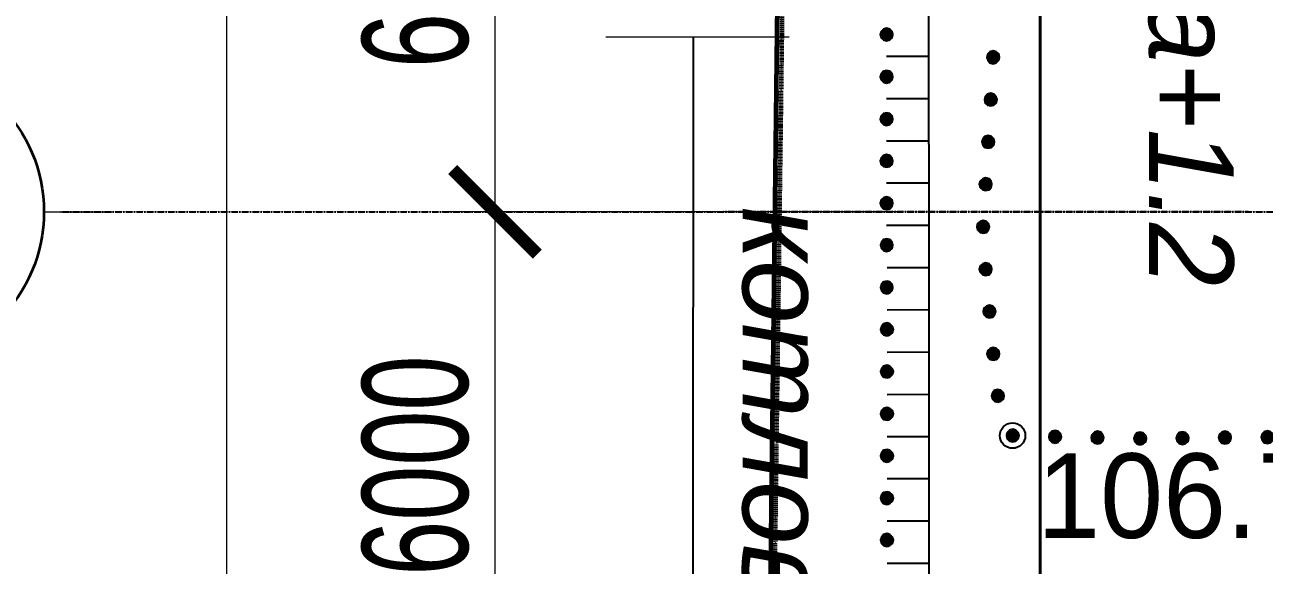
# Model space of a CAD drawing. Header units: millimetres. Extents: x 172667 to 1873135, y -274708 to 168495.
# Drawn here: x 1760718 to 1775356, y 41092 to 47480 of the extents above; entities that cross this region are included whole.
import ezdxf
from ezdxf.enums import TextEntityAlignment as Align

# ---------------------------------------------------------------- set-up
doc = ezdxf.new("R2010")
doc.units = ezdxf.units.MM
doc.linetypes.add('линия_сгиба', pattern=[1.25, 0.5, -0.25, 0, -0.25, 0, -0.25])
doc.linetypes.add('осевая', pattern=[2, 1.25, -0.25, 0.25, -0.25])
for name, color, linetype, lineweight in [('0004-Осевая', 4, 'осевая', 25), ('0008-Размеры и выноски', 4, 'Continuous', 25), ('011 ОП.ЗОНА.КРАН', 1, '02.Опасная зона кран', 40), ('012 ОП.ЗОНА.ЗДАНИЕ', 171, '01.Опасная зона здание', 40), ('017 ОТВОД', 7, '13.Граница отвода', 70)]:
    doc.layers.add(name, color=color, linetype=linetype, lineweight=lineweight)
doc.layers.add('_ТОПО', color=253, linetype='Continuous')
doc.layers.add('SC007', color=7, linetype='Continuous')
doc.styles.add('1', font='', dxfattribs={"height": 0.000909972})
doc.styles.add('F2', font='', dxfattribs={"height": 0.000909972})
doc.styles.add('размеры', font='', dxfattribs={"width": 0.7})
doc.styles.add('РНХП-Стандарт', font='arial.ttf')
doc.styles.get('1').set_extended_font_data('D431', italic=True)
doc.styles.get('F2').set_extended_font_data('D431')
doc.styles.get('размеры').set_extended_font_data('T-FLEX Type A')
doc.linetypes.add('01.Опасная зона здание', pattern='A,1,-2,10,-0.05,[1,линии ППР.shx,S=0.2,R=180,X=0,Y=-1],-0.05,10,-2', length=25.1)
doc.linetypes.add('02.Опасная зона кран', pattern='A,1,-2,10,-0.05,[3,линии ППР.shx,S=0.2,R=180,X=0,Y=-1],-0.05,10,-2', length=25.1)
doc.linetypes.add('13.Граница отвода', pattern='A,20,[14,SHAPES,S=0.01,R=0,X=0,Y=0],-2.5', length=22.5)
doc.dimstyles.new('SPDS 500', dxfattribs={"dimscale": 500, "dimtxt": 2.5, "dimasz": 2, "dimexe": 1.25, "dimexo": 0, "dimtad": 1, "dimdec": 0, "dimtxsty": 'размеры', "dimblk": 'ARCHTICK', "dimcen": 2.5, "dimdle": 2, "dimclrd": 256, "dimclre": 256, "dimclrt": 1, "dimaunit": 1, "dimadec": 0, "dimazin": 2, "dimtfac": 0.75, "dimtdec": 0, "dimtix": 1, "dimtmove": 1, "dimatfit": 3, "dimfxl": 1.25, "dimtolj": 1, "dimlwd": 20, "dimlwe": 20, "dimarcsym": 0})

# ---------------------------------------------------------------- blocks, each defined once
blk = doc.blocks.new('SYMBOL2060001')
at = {"layer": 'SC007'}
blk.add_circle((0, 0), 0.15, dxfattribs=at)
blk = doc.blocks.new('*U137')
at = {"color": 0, "linetype": 'Continuous', "lineweight": 18}
blk.add_line((-2, 0), (0, 0), dxfattribs=at)
at = {"color": 0, "linetype": 'Continuous', "lineweight": 35}
blk.add_circle((-6.5, 0), 4.5, dxfattribs=at)
at = {"color": 0, "linetype": 'Continuous', "lineweight": 35, "style": 'РНХП-Стандарт', "flags": 8}
blk.add_attdef('N', text='', height=3.5, dxfattribs=at).set_placement((-6.5, 0), align=Align.MIDDLE_CENTER)
blk = doc.blocks.new('_ArchTick')
at = {"color": 0, "linetype": 'ByBlock', "const_width": 0.15}
blk.add_lwpolyline([(-0.5, -0.5), (0.5, 0.5)], dxfattribs=at)
blk = doc.blocks.new('*D250')
at = {"linetype": 'Continuous', "lineweight": 20, "transparency": 16777216}
for p, q in [((1766272, 38269), (1766272, 46269)), ((1771093, 45269), (1765647, 45269)), ((1770885, 39269), (1765647, 39269))]:
    blk.add_line(p, q, dxfattribs=at)
at = {"layer": 'Defpoints', "color": 0, "transparency": 16777216}
for p in [(1766272, 45269), (1771093, 45269), (1770885, 39269)]:
    blk.add_point(p, dxfattribs=at)
at = {"lineweight": 20, "transparency": 16777216, "xscale": 1000, "yscale": 1000, "zscale": 1000}
for p, rotation in [((1766272, 45269), 90), ((1766272, 39269), 270)]:
    blk.add_blockref('_ArchTick', p, dxfattribs=dict(at, rotation=rotation))
at = {"color": 1, "transparency": 16777216, "insert": (1765335, 42269), "char_height": 1250, "attachment_point": 5, "rotation": 90, "style": 'размеры'}
blk.add_mtext('\\A1;6000', dxfattribs=at)
blk = doc.blocks.new('*D251')
at = {"linetype": 'Continuous', "lineweight": 20, "transparency": 16777216}
for p, q in [((1766272, 44269), (1766272, 52269)), ((1770968, 51269), (1765647, 51269)), ((1771093, 45269), (1765647, 45269))]:
    blk.add_line(p, q, dxfattribs=at)
at = {"layer": 'Defpoints', "color": 0, "transparency": 16777216}
for p in [(1766272, 51269), (1770968, 51269), (1771093, 45269)]:
    blk.add_point(p, dxfattribs=at)
at = {"lineweight": 20, "transparency": 16777216, "xscale": 1000, "yscale": 1000, "zscale": 1000}
for p, rotation in [((1766272, 51269), 90), ((1766272, 45269), 270)]:
    blk.add_blockref('_ArchTick', p, dxfattribs=dict(at, rotation=rotation))
at = {"color": 1, "transparency": 16777216, "insert": (1765335, 48269), "char_height": 1250, "attachment_point": 5, "rotation": 90, "style": 'размеры'}
blk.add_mtext('\\A1;6000', dxfattribs=at)
blk = doc.blocks.new('*D254')
at = {"linetype": 'Continuous', "lineweight": 20, "transparency": 16777216}
for p, q in [((1763105, 14269), (1763105, 64269)), ((1769363, 63269), (1762480, 63269)), ((1769363, 15269), (1762480, 15269))]:
    blk.add_line(p, q, dxfattribs=at)
at = {"layer": 'Defpoints', "color": 0, "transparency": 16777216}
for p in [(1763105, 63269), (1769363, 63269), (1769363, 15269)]:
    blk.add_point(p, dxfattribs=at)
at = {"lineweight": 20, "transparency": 16777216, "xscale": 1000, "yscale": 1000, "zscale": 1000}
for p, rotation in [((1763105, 63269), 90), ((1763105, 15269), 270)]:
    blk.add_blockref('_ArchTick', p, dxfattribs=dict(at, rotation=rotation))
at = {"color": 1, "transparency": 16777216, "insert": (1762167, 39269), "char_height": 1250, "attachment_point": 5, "rotation": 90, "style": 'размеры'}
blk.add_mtext('\\A1;48000', dxfattribs=at)

msp = doc.modelspace()

# ---------------------------------------------------------------- hatches: boundary and pattern name
at = {"layer": '_ТОПО', "linetype": 'ByBlock', "lineweight": -2}
for points in [[(1770896.2, 47290.1), (1770936.2, 47300.1), (1770961.2, 47325.1), (1770971.2, 47365.1), (1770961.2, 47400.1), (1770936.2, 47430.1), (1770896.2, 47440.1), (1770861.2, 47430.1), (1770831.2, 47400.1), (1770821.2, 47365.1), (1770831.2, 47325.1), (1770861.2, 47300.1)], [(1772156.2, 47020.1), (1772191.2, 47030.1), (1772221.2, 47060.1), (1772231.2, 47095.1), (1772221.2, 47135.1), (1772191.2, 47160.1), (1772156.2, 47170.1), (1772116.2, 47160.1), (1772091.2, 47135.1), (1772081.2, 47095.1), (1772091.2, 47060.1), (1772116.2, 47030.1)], [(1770896.2, 46790.1), (1770936.2, 46800.1), (1770961.2, 46830.1), (1770971.2, 46865.1), (1770961.2, 46900.1), (1770936.2, 46930.1), (1770896.2, 46940.1), (1770861.2, 46930.1), (1770831.2, 46900.1), (1770821.2, 46865.1), (1770831.2, 46830.1), (1770861.2, 46800.1)], [(1772126.2, 46520.1), (1772161.2, 46530.1), (1772191.2, 46555.1), (1772201.2, 46595.1), (1772191.2, 46630.1), (1772161.2, 46660.1), (1772126.2, 46670.1), (1772086.2, 46660.1), (1772061.2, 46630.1), (1772051.2, 46595.1), (1772061.2, 46555.1), (1772086.2, 46530.1)], [(1770896.2, 46290.1), (1770936.2, 46300.1), (1770961.2, 46330.1), (1770971.2, 46365.1), (1770961.2, 46405.1), (1770936.2, 46430.1), (1770896.2, 46440.1), (1770861.2, 46430.1), (1770831.2, 46405.1), (1770821.2, 46365.1), (1770831.2, 46330.1), (1770861.2, 46300.1)], [(1772096.2, 46020.1), (1772136.2, 46030.1), (1772161.2, 46055.1), (1772171.2, 46095.1), (1772161.2, 46130.1), (1772136.2, 46160.1), (1772096.2, 46170.1), (1772056.2, 46160.1), (1772031.2, 46130.1), (1772021.2, 46095.1), (1772031.2, 46055.1), (1772056.2, 46030.1)], [(1770896.2, 45795.1), (1770936.2, 45805.1), (1770961.2, 45830.1), (1770971.2, 45870.1), (1770961.2, 45905.1), (1770936.2, 45935.1), (1770896.2, 45945.1), (1770861.2, 45935.1), (1770831.2, 45905.1), (1770821.2, 45870.1), (1770831.2, 45830.1), (1770861.2, 45805.1)], [(1772066.2, 45520.1), (1772106.2, 45530.1), (1772131.2, 45555.1), (1772141.2, 45595.1), (1772131.2, 45630.1), (1772106.2, 45660.1), (1772066.2, 45670.1), (1772031.2, 45660.1), (1772001.2, 45630.1), (1771991.2, 45595.1), (1772001.2, 45555.1), (1772031.2, 45530.1)], [(1770896.2, 45295.1), (1770936.2, 45305.1), (1770961.2, 45335.1), (1770971.2, 45370.1), (1770961.2, 45410.1), (1770936.2, 45435.1), (1770896.2, 45445.1), (1770861.2, 45435.1), (1770831.2, 45410.1), (1770821.2, 45370.1), (1770831.2, 45335.1), (1770861.2, 45305.1)], [(1772036.2, 45015.1), (1772076.2, 45025.1), (1772101.2, 45055.1), (1772111.2, 45090.1), (1772101.2, 45130.1), (1772076.2, 45155.1), (1772036.2, 45165.1), (1772001.2, 45155.1), (1771971.2, 45130.1), (1771961.2, 45090.1), (1771971.2, 45055.1), (1772001.2, 45025.1)], [(1770896.2, 44800.1), (1770936.2, 44810.1), (1770961.2, 44835.1), (1770971.2, 44875.1), (1770961.2, 44910.1), (1770936.2, 44940.1), (1770896.2, 44950.1), (1770861.2, 44940.1), (1770836.2, 44910.1), (1770826.2, 44875.1), (1770836.2, 44835.1), (1770861.2, 44810.1)], [(1772066.2, 44515.1), (1772106.2, 44525.1), (1772131.2, 44555.1), (1772141.2, 44590.1), (1772131.2, 44630.1), (1772106.2, 44655.1), (1772066.2, 44665.1), (1772031.2, 44655.1), (1772001.2, 44630.1), (1771991.2, 44590.1), (1772001.2, 44555.1), (1772031.2, 44525.1)], [(1770901.2, 44300.1), (1770936.2, 44310.1), (1770961.2, 44340.1), (1770971.2, 44375.1), (1770961.2, 44415.1), (1770936.2, 44440.1), (1770901.2, 44450.1), (1770861.2, 44440.1), (1770836.2, 44415.1), (1770826.2, 44375.1), (1770836.2, 44340.1), (1770861.2, 44310.1)], [(1772111.2, 44015.1), (1772151.2, 44025.1), (1772176.2, 44055.1), (1772186.2, 44090.1), (1772176.2, 44130.1), (1772151.2, 44155.1), (1772111.2, 44165.1), (1772076.2, 44155.1), (1772046.2, 44130.1), (1772036.2, 44090.1), (1772046.2, 44055.1), (1772076.2, 44025.1)], [(1770901.2, 43805.1), (1770936.2, 43815.1), (1770966.2, 43840.1), (1770976.2, 43880.1), (1770966.2, 43915.1), (1770936.2, 43945.1), (1770901.2, 43955.1), (1770861.2, 43945.1), (1770836.2, 43915.1), (1770826.2, 43880.1), (1770836.2, 43840.1), (1770861.2, 43815.1)], [(1772156.2, 43515.1), (1772196.2, 43525.1), (1772221.2, 43555.1), (1772231.2, 43590.1), (1772221.2, 43630.1), (1772196.2, 43655.1), (1772156.2, 43665.1), (1772121.2, 43655.1), (1772091.2, 43630.1), (1772081.2, 43590.1), (1772091.2, 43555.1), (1772121.2, 43525.1)], [(1770901.2, 43305.1), (1770936.2, 43315.1), (1770966.2, 43345.1), (1770976.2, 43380.1), (1770966.2, 43415.1), (1770936.2, 43445.1), (1770901.2, 43455.1), (1770861.2, 43445.1), (1770836.2, 43415.1), (1770826.2, 43380.1), (1770836.2, 43345.1), (1770861.2, 43315.1)], [(1772211.2, 43020.1), (1772246.2, 43030.1), (1772276.2, 43055.1), (1772286.2, 43095.1), (1772276.2, 43130.1), (1772246.2, 43160.1), (1772211.2, 43170.1), (1772171.2, 43160.1), (1772146.2, 43130.1), (1772136.2, 43095.1), (1772146.2, 43055.1), (1772171.2, 43030.1)], [(1770901.2, 42805.1), (1770936.2, 42815.1), (1770966.2, 42845.1), (1770976.2, 42880.1), (1770966.2, 42920.1), (1770936.2, 42945.1), (1770901.2, 42955.1), (1770861.2, 42945.1), (1770836.2, 42920.1), (1770826.2, 42880.1), (1770836.2, 42845.1), (1770861.2, 42815.1)], [(1772386.2, 42550.1), (1772421.2, 42560.1), (1772451.2, 42585.1), (1772461.2, 42625.1), (1772451.2, 42660.1), (1772421.2, 42690.1), (1772386.2, 42700.1), (1772346.2, 42690.1), (1772321.2, 42660.1), (1772311.2, 42625.1), (1772321.2, 42585.1), (1772346.2, 42560.1)], [(1772886.2, 42535.1), (1772921.2, 42545.1), (1772951.2, 42575.1), (1772961.2, 42610.1), (1772951.2, 42650.1), (1772921.2, 42675.1), (1772886.2, 42685.1), (1772846.2, 42675.1), (1772821.2, 42650.1), (1772811.2, 42610.1), (1772821.2, 42575.1), (1772846.2, 42545.1)], [(1773386.2, 42525.1), (1773426.2, 42535.1), (1773451.2, 42560.1), (1773461.2, 42600.1), (1773451.2, 42635.1), (1773426.2, 42665.1), (1773386.2, 42675.1), (1773351.2, 42665.1), (1773321.2, 42635.1), (1773311.2, 42600.1), (1773321.2, 42560.1), (1773351.2, 42535.1)], [(1773891.2, 42515.1), (1773926.2, 42525.1), (1773956.2, 42550.1), (1773966.2, 42590.1), (1773956.2, 42625.1), (1773926.2, 42655.1), (1773891.2, 42665.1), (1773851.2, 42655.1), (1773826.2, 42625.1), (1773816.2, 42590.1), (1773826.2, 42550.1), (1773851.2, 42525.1)], [(1774391.2, 42520.1), (1774426.2, 42530.1), (1774456.2, 42555.1), (1774466.2, 42595.1), (1774456.2, 42630.1), (1774426.2, 42660.1), (1774391.2, 42670.1), (1774351.2, 42660.1), (1774326.2, 42630.1), (1774316.2, 42595.1), (1774326.2, 42555.1), (1774351.2, 42530.1)], [(1774891.2, 42525.1), (1774931.2, 42535.1), (1774956.2, 42565.1), (1774966.2, 42600.1), (1774956.2, 42640.1), (1774931.2, 42665.1), (1774891.2, 42675.1), (1774856.2, 42665.1), (1774826.2, 42640.1), (1774816.2, 42600.1), (1774826.2, 42565.1), (1774856.2, 42535.1)], [(1775396.2, 42530.1), (1775431.2, 42540.1), (1775461.2, 42570.1), (1775471.2, 42605.1), (1775461.2, 42645.1), (1775431.2, 42670.1), (1775396.2, 42680.1), (1775356.2, 42670.1), (1775331.2, 42645.1), (1775321.2, 42605.1), (1775331.2, 42570.1), (1775356.2, 42540.1)], [(1770901.2, 42310.1), (1770936.2, 42320.1), (1770966.2, 42345.1), (1770976.2, 42385.1), (1770966.2, 42420.1), (1770936.2, 42450.1), (1770901.2, 42460.1), (1770861.2, 42450.1), (1770836.2, 42420.1), (1770826.2, 42385.1), (1770836.2, 42345.1), (1770861.2, 42320.1)], [(1770901.2, 41810.1), (1770936.2, 41820.1), (1770966.2, 41850.1), (1770976.2, 41885.1), (1770966.2, 41925.1), (1770936.2, 41950.1), (1770901.2, 41960.1), (1770861.2, 41950.1), (1770836.2, 41925.1), (1770826.2, 41885.1), (1770836.2, 41850.1), (1770861.2, 41820.1)], [(1770901.2, 41315.1), (1770936.2, 41325.1), (1770966.2, 41350.1), (1770976.2, 41390.1), (1770966.2, 41425.1), (1770936.2, 41455.1), (1770901.2, 41465.1), (1770861.2, 41455.1), (1770836.2, 41425.1), (1770826.2, 41390.1), (1770836.2, 41350.1), (1770861.2, 41325.1)]]:
    msp.add_hatch(color=8, dxfattribs=at).paths.add_polyline_path(points)

# ---------------------------------------------------------------- linework, layer by layer
at = {"layer": '0004-Осевая', "linetype": 'осевая'}
msp.add_line((1775165.2, 45268.6, 107296.5), (1768968.3, 45268.6, 107296.5), dxfattribs=at)
at = {"layer": '0004-Осевая', "elevation": 107296.5}
msp.add_lwpolyline([(1761144, 45268.6), (1808719.1, 45268.6)], dxfattribs=at)
at = {"layer": '011 ОП.ЗОНА.КРАН'}
msp.add_arc((1792894.8, 67843.5, 108875), 21323, 178.49232, 344.51579, dxfattribs=at)
at = {"layer": '012 ОП.ЗОНА.ЗДАНИЕ', "elevation": 107296.5}
msp.add_lwpolyline([(1772712, 63268.6), (1772712, 15274.6)], dxfattribs=at)
at = {"layer": '017 ОТВОД', "color": 1, "linetype": '13.Граница отвода', "lineweight": 60, "elevation": -103056.2}
msp.add_lwpolyline([(1769145.1, 8582.2), (1770045.1, 84542.2), (1850035.1, 83412.2), (1849135.1, 7452.2)], close=True, dxfattribs=at)
at = {"layer": '017 ОТВОД', "color": 6, "linetype": 'линия_сгиба', "lineweight": 60, "ltscale": 5, "elevation": 3738.5}
msp.add_lwpolyline([(1769149.6, 9024.3), (1815482.4, 8078.8), (1815473.1, 83886.3), (1770145.1, 84117.2)], close=True, dxfattribs=at)
at = {"layer": '_ТОПО', "color": 8, "linetype": 'ByBlock', "lineweight": -2}
for p, q in [((1770896.2, 47110.1, 106556.1), (1771396.2, 47110.1, 106550.2)), ((1770896.2, 46610.1, 106556.3), (1771396.2, 46610.1, 106550.1)), ((1770896.2, 46110.1, 106556.5), (1771396.2, 46110.1, 106550.1)), ((1770896.2, 45610.1, 106556.6), (1771396.2, 45610.1, 106550)), ((1770896.2, 45110.1, 106556.8), (1771396.2, 45110.1, 106549.9)), ((1770901.2, 44610.1, 106556.9), (1771401.2, 44610.1, 106549.8)), ((1770901.2, 44110.1, 106557.1), (1771401.2, 44115.1, 106549.7)), ((1770901.2, 43610.1, 106557.3), (1771401.2, 43615.1, 106549.7)), ((1770901.2, 43110.1, 106557.4), (1771401.2, 43115.1, 106549.6)), ((1770901.2, 42615.1, 106557.6), (1771401.2, 42615.1, 106549.5)), ((1770901.2, 42115.1, 106557.8), (1771401.2, 42115.1, 106549.4)), ((1770901.2, 41615.1, 106557.9), (1771401.2, 41615.1, 106549.3)), ((1770901.2, 41115.1, 106558.1), (1771401.2, 41115.1, 106549.3))]:
    msp.add_line(p, q, dxfattribs=at)
at = {"layer": '_ТОПО', "color": 8, "linetype": 'ByBlock', "lineweight": -2, "flags": 128}
for points, elevation in [([(1768772, 15350.2), (1770967.3, 15048.5), (1771310.6, 15246.2), (1771414.6, 15620.7), (1771388.6, 62985.5), (1771206.6, 63453.7), (1770842.4, 63630.5), (1768628, 63583.8)], 105424.8), ([(1763908.2, 15379), (1768594.2, 15375.8), (1768616.6, 47338.1)], 103056.2)]:
    msp.add_lwpolyline(points, dxfattribs=dict(at, elevation=elevation))
for points, elevation in [([(1770896.2, 47290.1), (1770936.2, 47300.1), (1770961.2, 47325.1), (1770971.2, 47365.1), (1770961.2, 47400.1), (1770936.2, 47430.1), (1770896.2, 47440.1), (1770861.2, 47430.1), (1770831.2, 47400.1), (1770821.2, 47365.1), (1770831.2, 47325.1), (1770861.2, 47300.1), (1770896.2, 47290.1)], 105424.8), ([(1770896.2, 47290.1), (1770936.2, 47300.1), (1770961.2, 47325.1), (1770971.2, 47365.1), (1770961.2, 47400.1), (1770936.2, 47430.1), (1770896.2, 47440.1), (1770861.2, 47430.1), (1770831.2, 47400.1), (1770821.2, 47365.1), (1770831.2, 47325.1), (1770861.2, 47300.1), (1770896.2, 47290.1)], 105424.8), ([(1772156.2, 47020.1), (1772191.2, 47030.1), (1772221.2, 47060.1), (1772231.2, 47095.1), (1772221.2, 47135.1), (1772191.2, 47160.1), (1772156.2, 47170.1), (1772116.2, 47160.1), (1772091.2, 47135.1), (1772081.2, 47095.1), (1772091.2, 47060.1), (1772116.2, 47030.1), (1772156.2, 47020.1)], 106465.3), ([(1772156.2, 47020.1), (1772191.2, 47030.1), (1772221.2, 47060.1), (1772231.2, 47095.1), (1772221.2, 47135.1), (1772191.2, 47160.1), (1772156.2, 47170.1), (1772116.2, 47160.1), (1772091.2, 47135.1), (1772081.2, 47095.1), (1772091.2, 47060.1), (1772116.2, 47030.1), (1772156.2, 47020.1)], 106465.3), ([(1770896.2, 46790.1), (1770936.2, 46800.1), (1770961.2, 46830.1), (1770971.2, 46865.1), (1770961.2, 46900.1), (1770936.2, 46930.1), (1770896.2, 46940.1), (1770861.2, 46930.1), (1770831.2, 46900.1), (1770821.2, 46865.1), (1770831.2, 46830.1), (1770861.2, 46800.1), (1770896.2, 46790.1)], 105424.8), ([(1770896.2, 46790.1), (1770936.2, 46800.1), (1770961.2, 46830.1), (1770971.2, 46865.1), (1770961.2, 46900.1), (1770936.2, 46930.1), (1770896.2, 46940.1), (1770861.2, 46930.1), (1770831.2, 46900.1), (1770821.2, 46865.1), (1770831.2, 46830.1), (1770861.2, 46800.1), (1770896.2, 46790.1)], 105424.8), ([(1772126.2, 46520.1), (1772161.2, 46530.1), (1772191.2, 46555.1), (1772201.2, 46595.1), (1772191.2, 46630.1), (1772161.2, 46660.1), (1772126.2, 46670.1), (1772086.2, 46660.1), (1772061.2, 46630.1), (1772051.2, 46595.1), (1772061.2, 46555.1), (1772086.2, 46530.1), (1772126.2, 46520.1)], 106465.3), ([(1772126.2, 46520.1), (1772161.2, 46530.1), (1772191.2, 46555.1), (1772201.2, 46595.1), (1772191.2, 46630.1), (1772161.2, 46660.1), (1772126.2, 46670.1), (1772086.2, 46660.1), (1772061.2, 46630.1), (1772051.2, 46595.1), (1772061.2, 46555.1), (1772086.2, 46530.1), (1772126.2, 46520.1)], 106465.3), ([(1770896.2, 46290.1), (1770936.2, 46300.1), (1770961.2, 46330.1), (1770971.2, 46365.1), (1770961.2, 46405.1), (1770936.2, 46430.1), (1770896.2, 46440.1), (1770861.2, 46430.1), (1770831.2, 46405.1), (1770821.2, 46365.1), (1770831.2, 46330.1), (1770861.2, 46300.1), (1770896.2, 46290.1)], 105424.8), ([(1770896.2, 46290.1), (1770936.2, 46300.1), (1770961.2, 46330.1), (1770971.2, 46365.1), (1770961.2, 46405.1), (1770936.2, 46430.1), (1770896.2, 46440.1), (1770861.2, 46430.1), (1770831.2, 46405.1), (1770821.2, 46365.1), (1770831.2, 46330.1), (1770861.2, 46300.1), (1770896.2, 46290.1)], 105424.8), ([(1772096.2, 46020.1), (1772136.2, 46030.1), (1772161.2, 46055.1), (1772171.2, 46095.1), (1772161.2, 46130.1), (1772136.2, 46160.1), (1772096.2, 46170.1), (1772056.2, 46160.1), (1772031.2, 46130.1), (1772021.2, 46095.1), (1772031.2, 46055.1), (1772056.2, 46030.1), (1772096.2, 46020.1)], 106465.3), ([(1772096.2, 46020.1), (1772136.2, 46030.1), (1772161.2, 46055.1), (1772171.2, 46095.1), (1772161.2, 46130.1), (1772136.2, 46160.1), (1772096.2, 46170.1), (1772056.2, 46160.1), (1772031.2, 46130.1), (1772021.2, 46095.1), (1772031.2, 46055.1), (1772056.2, 46030.1), (1772096.2, 46020.1)], 106465.3), ([(1770896.2, 45795.1), (1770936.2, 45805.1), (1770961.2, 45830.1), (1770971.2, 45870.1), (1770961.2, 45905.1), (1770936.2, 45935.1), (1770896.2, 45945.1), (1770861.2, 45935.1), (1770831.2, 45905.1), (1770821.2, 45870.1), (1770831.2, 45830.1), (1770861.2, 45805.1), (1770896.2, 45795.1)], 105424.8), ([(1770896.2, 45795.1), (1770936.2, 45805.1), (1770961.2, 45830.1), (1770971.2, 45870.1), (1770961.2, 45905.1), (1770936.2, 45935.1), (1770896.2, 45945.1), (1770861.2, 45935.1), (1770831.2, 45905.1), (1770821.2, 45870.1), (1770831.2, 45830.1), (1770861.2, 45805.1), (1770896.2, 45795.1)], 105424.8), ([(1772066.2, 45520.1), (1772106.2, 45530.1), (1772131.2, 45555.1), (1772141.2, 45595.1), (1772131.2, 45630.1), (1772106.2, 45660.1), (1772066.2, 45670.1), (1772031.2, 45660.1), (1772001.2, 45630.1), (1771991.2, 45595.1), (1772001.2, 45555.1), (1772031.2, 45530.1), (1772066.2, 45520.1)], 106465.3), ([(1772066.2, 45520.1), (1772106.2, 45530.1), (1772131.2, 45555.1), (1772141.2, 45595.1), (1772131.2, 45630.1), (1772106.2, 45660.1), (1772066.2, 45670.1), (1772031.2, 45660.1), (1772001.2, 45630.1), (1771991.2, 45595.1), (1772001.2, 45555.1), (1772031.2, 45530.1), (1772066.2, 45520.1)], 106465.3), ([(1770896.2, 45295.1), (1770936.2, 45305.1), (1770961.2, 45335.1), (1770971.2, 45370.1), (1770961.2, 45410.1), (1770936.2, 45435.1), (1770896.2, 45445.1), (1770861.2, 45435.1), (1770831.2, 45410.1), (1770821.2, 45370.1), (1770831.2, 45335.1), (1770861.2, 45305.1), (1770896.2, 45295.1)], 105424.8), ([(1770896.2, 45295.1), (1770936.2, 45305.1), (1770961.2, 45335.1), (1770971.2, 45370.1), (1770961.2, 45410.1), (1770936.2, 45435.1), (1770896.2, 45445.1), (1770861.2, 45435.1), (1770831.2, 45410.1), (1770821.2, 45370.1), (1770831.2, 45335.1), (1770861.2, 45305.1), (1770896.2, 45295.1)], 105424.8), ([(1772036.2, 45015.1), (1772076.2, 45025.1), (1772101.2, 45055.1), (1772111.2, 45090.1), (1772101.2, 45130.1), (1772076.2, 45155.1), (1772036.2, 45165.1), (1772001.2, 45155.1), (1771971.2, 45130.1), (1771961.2, 45090.1), (1771971.2, 45055.1), (1772001.2, 45025.1), (1772036.2, 45015.1)], 106465.3), ([(1772036.2, 45015.1), (1772076.2, 45025.1), (1772101.2, 45055.1), (1772111.2, 45090.1), (1772101.2, 45130.1), (1772076.2, 45155.1), (1772036.2, 45165.1), (1772001.2, 45155.1), (1771971.2, 45130.1), (1771961.2, 45090.1), (1771971.2, 45055.1), (1772001.2, 45025.1), (1772036.2, 45015.1)], 106465.3), ([(1770896.2, 44800.1), (1770936.2, 44810.1), (1770961.2, 44835.1), (1770971.2, 44875.1), (1770961.2, 44910.1), (1770936.2, 44940.1), (1770896.2, 44950.1), (1770861.2, 44940.1), (1770836.2, 44910.1), (1770826.2, 44875.1), (1770836.2, 44835.1), (1770861.2, 44810.1), (1770896.2, 44800.1)], 105424.8), ([(1770896.2, 44800.1), (1770936.2, 44810.1), (1770961.2, 44835.1), (1770971.2, 44875.1), (1770961.2, 44910.1), (1770936.2, 44940.1), (1770896.2, 44950.1), (1770861.2, 44940.1), (1770836.2, 44910.1), (1770826.2, 44875.1), (1770836.2, 44835.1), (1770861.2, 44810.1), (1770896.2, 44800.1)], 105424.8), ([(1772066.2, 44515.1), (1772106.2, 44525.1), (1772131.2, 44555.1), (1772141.2, 44590.1), (1772131.2, 44630.1), (1772106.2, 44655.1), (1772066.2, 44665.1), (1772031.2, 44655.1), (1772001.2, 44630.1), (1771991.2, 44590.1), (1772001.2, 44555.1), (1772031.2, 44525.1), (1772066.2, 44515.1)], 106465.3), ([(1772066.2, 44515.1), (1772106.2, 44525.1), (1772131.2, 44555.1), (1772141.2, 44590.1), (1772131.2, 44630.1), (1772106.2, 44655.1), (1772066.2, 44665.1), (1772031.2, 44655.1), (1772001.2, 44630.1), (1771991.2, 44590.1), (1772001.2, 44555.1), (1772031.2, 44525.1), (1772066.2, 44515.1)], 106465.3), ([(1770901.2, 44300.1), (1770936.2, 44310.1), (1770961.2, 44340.1), (1770971.2, 44375.1), (1770961.2, 44415.1), (1770936.2, 44440.1), (1770901.2, 44450.1), (1770861.2, 44440.1), (1770836.2, 44415.1), (1770826.2, 44375.1), (1770836.2, 44340.1), (1770861.2, 44310.1), (1770901.2, 44300.1)], 105424.8), ([(1770901.2, 44300.1), (1770936.2, 44310.1), (1770961.2, 44340.1), (1770971.2, 44375.1), (1770961.2, 44415.1), (1770936.2, 44440.1), (1770901.2, 44450.1), (1770861.2, 44440.1), (1770836.2, 44415.1), (1770826.2, 44375.1), (1770836.2, 44340.1), (1770861.2, 44310.1), (1770901.2, 44300.1)], 105424.8), ([(1772111.2, 44015.1), (1772151.2, 44025.1), (1772176.2, 44055.1), (1772186.2, 44090.1), (1772176.2, 44130.1), (1772151.2, 44155.1), (1772111.2, 44165.1), (1772076.2, 44155.1), (1772046.2, 44130.1), (1772036.2, 44090.1), (1772046.2, 44055.1), (1772076.2, 44025.1), (1772111.2, 44015.1)], 106465.3), ([(1772111.2, 44015.1), (1772151.2, 44025.1), (1772176.2, 44055.1), (1772186.2, 44090.1), (1772176.2, 44130.1), (1772151.2, 44155.1), (1772111.2, 44165.1), (1772076.2, 44155.1), (1772046.2, 44130.1), (1772036.2, 44090.1), (1772046.2, 44055.1), (1772076.2, 44025.1), (1772111.2, 44015.1)], 106465.3), ([(1770901.2, 43805.1), (1770936.2, 43815.1), (1770966.2, 43840.1), (1770976.2, 43880.1), (1770966.2, 43915.1), (1770936.2, 43945.1), (1770901.2, 43955.1), (1770861.2, 43945.1), (1770836.2, 43915.1), (1770826.2, 43880.1), (1770836.2, 43840.1), (1770861.2, 43815.1), (1770901.2, 43805.1)], 105424.8), ([(1770901.2, 43805.1), (1770936.2, 43815.1), (1770966.2, 43840.1), (1770976.2, 43880.1), (1770966.2, 43915.1), (1770936.2, 43945.1), (1770901.2, 43955.1), (1770861.2, 43945.1), (1770836.2, 43915.1), (1770826.2, 43880.1), (1770836.2, 43840.1), (1770861.2, 43815.1), (1770901.2, 43805.1)], 105424.8), ([(1772156.2, 43515.1), (1772196.2, 43525.1), (1772221.2, 43555.1), (1772231.2, 43590.1), (1772221.2, 43630.1), (1772196.2, 43655.1), (1772156.2, 43665.1), (1772121.2, 43655.1), (1772091.2, 43630.1), (1772081.2, 43590.1), (1772091.2, 43555.1), (1772121.2, 43525.1), (1772156.2, 43515.1)], 106465.3), ([(1772156.2, 43515.1), (1772196.2, 43525.1), (1772221.2, 43555.1), (1772231.2, 43590.1), (1772221.2, 43630.1), (1772196.2, 43655.1), (1772156.2, 43665.1), (1772121.2, 43655.1), (1772091.2, 43630.1), (1772081.2, 43590.1), (1772091.2, 43555.1), (1772121.2, 43525.1), (1772156.2, 43515.1)], 106465.3), ([(1770901.2, 43305.1), (1770936.2, 43315.1), (1770966.2, 43345.1), (1770976.2, 43380.1), (1770966.2, 43415.1), (1770936.2, 43445.1), (1770901.2, 43455.1), (1770861.2, 43445.1), (1770836.2, 43415.1), (1770826.2, 43380.1), (1770836.2, 43345.1), (1770861.2, 43315.1), (1770901.2, 43305.1)], 105424.8), ([(1770901.2, 43305.1), (1770936.2, 43315.1), (1770966.2, 43345.1), (1770976.2, 43380.1), (1770966.2, 43415.1), (1770936.2, 43445.1), (1770901.2, 43455.1), (1770861.2, 43445.1), (1770836.2, 43415.1), (1770826.2, 43380.1), (1770836.2, 43345.1), (1770861.2, 43315.1), (1770901.2, 43305.1)], 105424.8), ([(1772211.2, 43020.1), (1772246.2, 43030.1), (1772276.2, 43055.1), (1772286.2, 43095.1), (1772276.2, 43130.1), (1772246.2, 43160.1), (1772211.2, 43170.1), (1772171.2, 43160.1), (1772146.2, 43130.1), (1772136.2, 43095.1), (1772146.2, 43055.1), (1772171.2, 43030.1), (1772211.2, 43020.1)], 106465.3), ([(1772211.2, 43020.1), (1772246.2, 43030.1), (1772276.2, 43055.1), (1772286.2, 43095.1), (1772276.2, 43130.1), (1772246.2, 43160.1), (1772211.2, 43170.1), (1772171.2, 43160.1), (1772146.2, 43130.1), (1772136.2, 43095.1), (1772146.2, 43055.1), (1772171.2, 43030.1), (1772211.2, 43020.1)], 106465.3), ([(1770901.2, 42805.1), (1770936.2, 42815.1), (1770966.2, 42845.1), (1770976.2, 42880.1), (1770966.2, 42920.1), (1770936.2, 42945.1), (1770901.2, 42955.1), (1770861.2, 42945.1), (1770836.2, 42920.1), (1770826.2, 42880.1), (1770836.2, 42845.1), (1770861.2, 42815.1), (1770901.2, 42805.1)], 105424.8), ([(1770901.2, 42805.1), (1770936.2, 42815.1), (1770966.2, 42845.1), (1770976.2, 42880.1), (1770966.2, 42920.1), (1770936.2, 42945.1), (1770901.2, 42955.1), (1770861.2, 42945.1), (1770836.2, 42920.1), (1770826.2, 42880.1), (1770836.2, 42845.1), (1770861.2, 42815.1), (1770901.2, 42805.1)], 105424.8), ([(1772386.2, 42550.1), (1772421.2, 42560.1), (1772451.2, 42585.1), (1772461.2, 42625.1), (1772451.2, 42660.1), (1772421.2, 42690.1), (1772386.2, 42700.1), (1772346.2, 42690.1), (1772321.2, 42660.1), (1772311.2, 42625.1), (1772321.2, 42585.1), (1772346.2, 42560.1), (1772386.2, 42550.1)], 106465.3), ([(1772386.2, 42550.1), (1772421.2, 42560.1), (1772451.2, 42585.1), (1772461.2, 42625.1), (1772451.2, 42660.1), (1772421.2, 42690.1), (1772386.2, 42700.1), (1772346.2, 42690.1), (1772321.2, 42660.1), (1772311.2, 42625.1), (1772321.2, 42585.1), (1772346.2, 42560.1), (1772386.2, 42550.1)], 106465.3), ([(1772886.2, 42535.1), (1772921.2, 42545.1), (1772951.2, 42575.1), (1772961.2, 42610.1), (1772951.2, 42650.1), (1772921.2, 42675.1), (1772886.2, 42685.1), (1772846.2, 42675.1), (1772821.2, 42650.1), (1772811.2, 42610.1), (1772821.2, 42575.1), (1772846.2, 42545.1), (1772886.2, 42535.1)], 106465.3), ([(1772886.2, 42535.1), (1772921.2, 42545.1), (1772951.2, 42575.1), (1772961.2, 42610.1), (1772951.2, 42650.1), (1772921.2, 42675.1), (1772886.2, 42685.1), (1772846.2, 42675.1), (1772821.2, 42650.1), (1772811.2, 42610.1), (1772821.2, 42575.1), (1772846.2, 42545.1), (1772886.2, 42535.1)], 106465.3), ([(1773386.2, 42525.1), (1773426.2, 42535.1), (1773451.2, 42560.1), (1773461.2, 42600.1), (1773451.2, 42635.1), (1773426.2, 42665.1), (1773386.2, 42675.1), (1773351.2, 42665.1), (1773321.2, 42635.1), (1773311.2, 42600.1), (1773321.2, 42560.1), (1773351.2, 42535.1), (1773386.2, 42525.1)], 106465.3), ([(1773386.2, 42525.1), (1773426.2, 42535.1), (1773451.2, 42560.1), (1773461.2, 42600.1), (1773451.2, 42635.1), (1773426.2, 42665.1), (1773386.2, 42675.1), (1773351.2, 42665.1), (1773321.2, 42635.1), (1773311.2, 42600.1), (1773321.2, 42560.1), (1773351.2, 42535.1), (1773386.2, 42525.1)], 106465.3), ([(1773891.2, 42515.1), (1773926.2, 42525.1), (1773956.2, 42550.1), (1773966.2, 42590.1), (1773956.2, 42625.1), (1773926.2, 42655.1), (1773891.2, 42665.1), (1773851.2, 42655.1), (1773826.2, 42625.1), (1773816.2, 42590.1), (1773826.2, 42550.1), (1773851.2, 42525.1), (1773891.2, 42515.1)], 106465.3), ([(1773891.2, 42515.1), (1773926.2, 42525.1), (1773956.2, 42550.1), (1773966.2, 42590.1), (1773956.2, 42625.1), (1773926.2, 42655.1), (1773891.2, 42665.1), (1773851.2, 42655.1), (1773826.2, 42625.1), (1773816.2, 42590.1), (1773826.2, 42550.1), (1773851.2, 42525.1), (1773891.2, 42515.1)], 106465.3), ([(1774391.2, 42520.1), (1774426.2, 42530.1), (1774456.2, 42555.1), (1774466.2, 42595.1), (1774456.2, 42630.1), (1774426.2, 42660.1), (1774391.2, 42670.1), (1774351.2, 42660.1), (1774326.2, 42630.1), (1774316.2, 42595.1), (1774326.2, 42555.1), (1774351.2, 42530.1), (1774391.2, 42520.1)], 106465.3), ([(1774391.2, 42520.1), (1774426.2, 42530.1), (1774456.2, 42555.1), (1774466.2, 42595.1), (1774456.2, 42630.1), (1774426.2, 42660.1), (1774391.2, 42670.1), (1774351.2, 42660.1), (1774326.2, 42630.1), (1774316.2, 42595.1), (1774326.2, 42555.1), (1774351.2, 42530.1), (1774391.2, 42520.1)], 106465.3), ([(1774891.2, 42525.1), (1774931.2, 42535.1), (1774956.2, 42565.1), (1774966.2, 42600.1), (1774956.2, 42640.1), (1774931.2, 42665.1), (1774891.2, 42675.1), (1774856.2, 42665.1), (1774826.2, 42640.1), (1774816.2, 42600.1), (1774826.2, 42565.1), (1774856.2, 42535.1), (1774891.2, 42525.1)], 106465.3), ([(1774891.2, 42525.1), (1774931.2, 42535.1), (1774956.2, 42565.1), (1774966.2, 42600.1), (1774956.2, 42640.1), (1774931.2, 42665.1), (1774891.2, 42675.1), (1774856.2, 42665.1), (1774826.2, 42640.1), (1774816.2, 42600.1), (1774826.2, 42565.1), (1774856.2, 42535.1), (1774891.2, 42525.1)], 106465.3), ([(1775396.2, 42530.1), (1775431.2, 42540.1), (1775461.2, 42570.1), (1775471.2, 42605.1), (1775461.2, 42645.1), (1775431.2, 42670.1), (1775396.2, 42680.1), (1775356.2, 42670.1), (1775331.2, 42645.1), (1775321.2, 42605.1), (1775331.2, 42570.1), (1775356.2, 42540.1), (1775396.2, 42530.1)], 106465.3), ([(1775396.2, 42530.1), (1775431.2, 42540.1), (1775461.2, 42570.1), (1775471.2, 42605.1), (1775461.2, 42645.1), (1775431.2, 42670.1), (1775396.2, 42680.1), (1775356.2, 42670.1), (1775331.2, 42645.1), (1775321.2, 42605.1), (1775331.2, 42570.1), (1775356.2, 42540.1), (1775396.2, 42530.1)], 106465.3), ([(1770901.2, 42310.1), (1770936.2, 42320.1), (1770966.2, 42345.1), (1770976.2, 42385.1), (1770966.2, 42420.1), (1770936.2, 42450.1), (1770901.2, 42460.1), (1770861.2, 42450.1), (1770836.2, 42420.1), (1770826.2, 42385.1), (1770836.2, 42345.1), (1770861.2, 42320.1), (1770901.2, 42310.1)], 105424.8), ([(1770901.2, 42310.1), (1770936.2, 42320.1), (1770966.2, 42345.1), (1770976.2, 42385.1), (1770966.2, 42420.1), (1770936.2, 42450.1), (1770901.2, 42460.1), (1770861.2, 42450.1), (1770836.2, 42420.1), (1770826.2, 42385.1), (1770836.2, 42345.1), (1770861.2, 42320.1), (1770901.2, 42310.1)], 105424.8), ([(1770901.2, 41810.1), (1770936.2, 41820.1), (1770966.2, 41850.1), (1770976.2, 41885.1), (1770966.2, 41925.1), (1770936.2, 41950.1), (1770901.2, 41960.1), (1770861.2, 41950.1), (1770836.2, 41925.1), (1770826.2, 41885.1), (1770836.2, 41850.1), (1770861.2, 41820.1), (1770901.2, 41810.1)], 105424.8), ([(1770901.2, 41810.1), (1770936.2, 41820.1), (1770966.2, 41850.1), (1770976.2, 41885.1), (1770966.2, 41925.1), (1770936.2, 41950.1), (1770901.2, 41960.1), (1770861.2, 41950.1), (1770836.2, 41925.1), (1770826.2, 41885.1), (1770836.2, 41850.1), (1770861.2, 41820.1), (1770901.2, 41810.1)], 105424.8), ([(1770901.2, 41315.1), (1770936.2, 41325.1), (1770966.2, 41350.1), (1770976.2, 41390.1), (1770966.2, 41425.1), (1770936.2, 41455.1), (1770901.2, 41465.1), (1770861.2, 41455.1), (1770836.2, 41425.1), (1770826.2, 41390.1), (1770836.2, 41350.1), (1770861.2, 41325.1), (1770901.2, 41315.1)], 105424.8), ([(1770901.2, 41315.1), (1770936.2, 41325.1), (1770966.2, 41350.1), (1770976.2, 41390.1), (1770966.2, 41425.1), (1770936.2, 41455.1), (1770901.2, 41465.1), (1770861.2, 41455.1), (1770836.2, 41425.1), (1770826.2, 41390.1), (1770836.2, 41350.1), (1770861.2, 41325.1), (1770901.2, 41315.1)], 105424.8)]:
    msp.add_lwpolyline(points, close=True, dxfattribs=dict(at, elevation=elevation))
at = {"layer": '_ТОПО', "color": 8, "linetype": 'ByBlock', "lineweight": 5, "elevation": 103056.2, "flags": 128}
msp.add_lwpolyline([(1767580.8, 47338.1), (1769744.1, 47338.1)], dxfattribs=at)

# ---------------------------------------------------------------- block references
at = {"layer": '0008-Размеры и выноски', "lineweight": 35}
ref = msp.add_blockref('*U137', (1761744, 45268.6, 107296.5), dxfattribs=dict(at, xscale=400, yscale=400, zscale=400))
ref.add_attrib('N', 'Е', dxfattribs={"layer": '0', "color": 0, "linetype": 'Continuous', "lineweight": 35, "height": 1400, "style": 'РНХП-Стандарт'}).set_placement((1759144, 45268.6, 107296.5), align=Align.MIDDLE_CENTER)
at = {"layer": '_ТОПО', "color": 8, "linetype": 'ByBlock', "lineweight": -2, "xscale": 1000, "yscale": 1000, "zscale": 1000}
msp.add_blockref('SYMBOL2060001', (1772384.2, 42624.1, 106741), dxfattribs=at)

# ---------------------------------------------------------------- texts
at = {"layer": '_ТОПО', "color": 8, "linetype": 'ByBlock', "lineweight": -2, "style": '1'}
for s, p in [('насыпь грунта+1.2', (1774494, 50516.9, 107964.5)), ('котлован гл. 0.7', (1769695.7, 40051.5, 106434))]:
    msp.add_text(s, height=1000, rotation=270, dxfattribs=at).set_placement(p, align=Align.MIDDLE_CENTER)
at = {"layer": '_ТОПО', "color": 8, "linetype": 'ByBlock', "lineweight": -2, "style": 'F2'}
msp.add_text('106.74', height=1000, dxfattribs=at).set_placement((1772674.2, 41914.1, 106851), align=Align.MIDDLE_LEFT)

# ---------------------------------------------------------------- dimensions: what is measured, and where the dimension line sits
for base, p1, p2, picture, middle in [((1763104.9, 63268.6, 107296.5), (1769362.5, 15268.6, 107296.5), (1769362.5, 63268.6, 107296.5), '*D254', (1762167.4, 39268.6, 107296.5)), ((1766272.4, 51268.6, 107296.5), (1771093.3, 45268.6, 107296.5), (1770968.4, 51268.6, 107296.5), '*D251', (1765334.9, 48268.6, 107296.5)), ((1766272.4, 45268.6, 107296.5), (1770885.2, 39268.6, 107296.5), (1771093.3, 45268.6, 107296.5), '*D250', (1765334.9, 42268.6, 107296.5))]:
    dim = msp.add_linear_dim(base=base, p1=p1, p2=p2, angle=90, dimstyle='SPDS 500')
    dim.commit()
    dim.dimension.update_dxf_attribs({"geometry": picture, "text_midpoint": middle})

doc.saveas('drawing.dxf')
